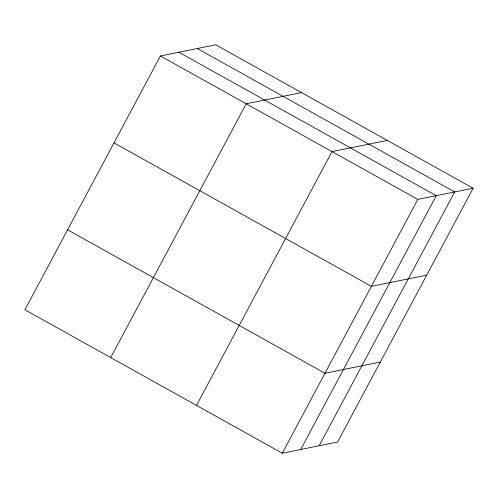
<?xml version="1.0" encoding="UTF-8"?>
<svg xmlns="http://www.w3.org/2000/svg" width="498" height="498" viewBox="0 0 498 498"><rect width="100%" height="100%" fill="white"/><g stroke="black" fill="none" stroke-linecap="round" stroke-linejoin="round"><path stroke-width="0.75" d="M160.418 55.969L24.9 309.768L282.298 453.211L337.582 442.031L473.1 188.232L215.702 44.789L160.418 55.969L417.81 199.412L473.1 188.232M110.699 357.583L246.211 103.783L301.502 92.603M196.498 405.397L332.01 151.597L387.301 140.417M282.298 453.211L417.81 199.412M300.724 449.489L436.242 195.689L178.844 52.24M319.156 445.76L454.668 191.96L197.276 48.511M426.693 275.151L371.402 286.331L114.005 142.882M380.279 362.071L324.989 373.251L67.597 229.802"/></g></svg>
